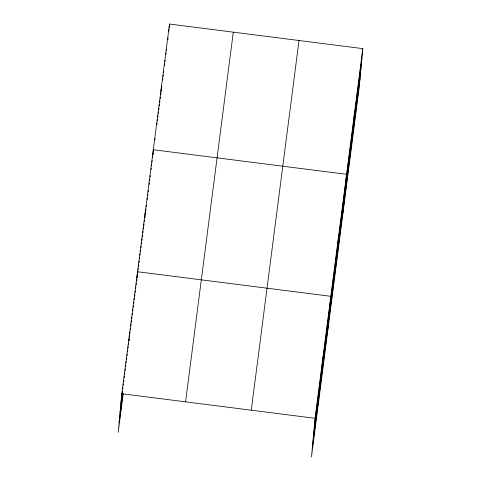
<?xml version="1.0" encoding="UTF-8"?>
<svg xmlns="http://www.w3.org/2000/svg" width="481" height="481" viewBox="0 0 481 481"><rect width="100%" height="100%" fill="white"/><g stroke="black" fill="none" stroke-linecap="round" stroke-linejoin="round"><path stroke-width="0.72" d="M362.788 48.617L315.061 418.308L311.478 456.95L359.205 87.259L362.788 48.617L169.522 24.05L121.795 393.741L118.212 432.383L123.202 393.698M128.926 340.776L129.124 338.588M129.263 337.127L129.599 333.471M136.869 279.046L136.664 281.241L136.857 279.756M137.001 277.585L137.548 271.741L330.814 296.308L327.224 334.95M144.811 217.322L145.418 210.744M152.549 157.78L152.687 156.319M152.82 154.858L153.295 149.741L346.56 174.314L342.977 212.957M160.87 92.743L160.666 94.937L160.913 93.44M161.003 91.282L161.412 86.899M168.849 31.355L169.047 29.167M169.186 27.706L169.522 24.05M322.054 366.811L322.937 357.311M337.806 244.811L338.684 235.311M353.794 120.965L354.677 111.466M120.911 403.24L122.451 391.336M122.739 389.105L122.932 387.614M123.22 385.383L123.413 383.898M123.701 381.667L123.888 380.176M124.176 377.946L124.369 376.461M124.657 374.224L124.85 372.739M125.138 370.508L125.331 369.017M125.619 366.787L125.812 365.301M126.1 363.071L126.293 361.58M126.581 359.349L126.774 357.864M127.062 355.627L127.255 354.142M127.537 351.912L127.73 350.421M128.018 348.19L128.211 346.705M128.499 344.474L128.692 342.983M128.98 340.752L129.173 339.261M129.461 337.031L129.654 335.546M129.942 333.315L130.135 331.824M130.423 329.593L130.616 328.108M130.904 325.871L131.091 324.386M131.379 322.156L131.572 320.665M131.86 318.434L132.053 316.949M132.341 314.718L132.534 313.227M132.822 310.997L133.015 309.511M133.303 307.275L133.496 305.79M133.784 303.559L133.977 302.068M134.265 299.837L134.458 298.352M134.746 296.122L134.933 294.631M135.221 292.4L135.414 290.915M135.702 288.678L135.895 287.193M136.183 284.962L136.376 283.471M137.145 277.519L137.338 276.034M137.626 273.803L137.819 272.312M138.107 270.081L138.3 268.596M138.582 266.366L138.775 264.875M139.063 262.644L139.256 261.159M139.544 258.922L139.737 257.437M140.025 255.207L140.218 253.715M140.506 251.485L140.699 250M140.987 247.769L141.18 246.278M141.468 244.047L141.661 242.562M141.949 240.326L142.135 238.841M142.424 236.61L142.616 235.119M142.905 232.888L143.097 231.403M143.386 229.166L143.578 227.681M143.867 225.451L144.059 223.96M144.348 221.729L144.54 220.244M144.829 218.013L145.021 216.522M145.31 214.292L145.502 212.806M145.791 210.57L145.977 209.085M146.266 206.854L146.458 205.363M147.228 199.417L147.42 197.925M147.709 195.695L147.901 194.21M148.19 191.973L148.382 190.488M149.152 184.536L149.344 183.051M149.627 180.82L149.819 179.329M150.108 177.098L150.3 175.607M151.07 169.661L151.262 168.17M151.551 165.939L151.743 164.454M152.032 162.217L152.224 160.732M152.988 154.81L153.18 153.331M153.463 151.112L153.655 149.633M154.9 140.019L155.086 138.54M156.902 124.495L157.095 123.016M157.377 120.797L157.57 119.318M157.858 117.099L158.045 115.62M158.333 113.402L158.526 111.923M158.808 109.704L159.001 108.225M159.289 106.006L159.482 104.533M159.764 102.315L159.957 100.836M160.245 98.617L160.432 97.138M161.195 91.222L161.388 89.743M161.676 87.524L161.869 86.045M162.632 80.129L162.819 78.65M163.107 76.437L163.299 74.958M163.582 72.739L163.774 71.26M164.538 65.344L164.73 63.865M165.013 61.646L165.205 60.167M165.969 54.251L166.161 52.772M166.45 50.553L166.636 49.08M167.881 39.466L168.073 37.987M120.022 412.854L122.517 393.512M119.102 422.763L122.847 393.753M185.57 401.845L233.303 32.155M251.28 410.197L299.014 40.512M314.177 427.807L361.91 58.117M313.287 437.421L361.015 67.737M312.367 447.33L360.101 77.645M121.795 393.741L315.061 418.308"/></g></svg>
